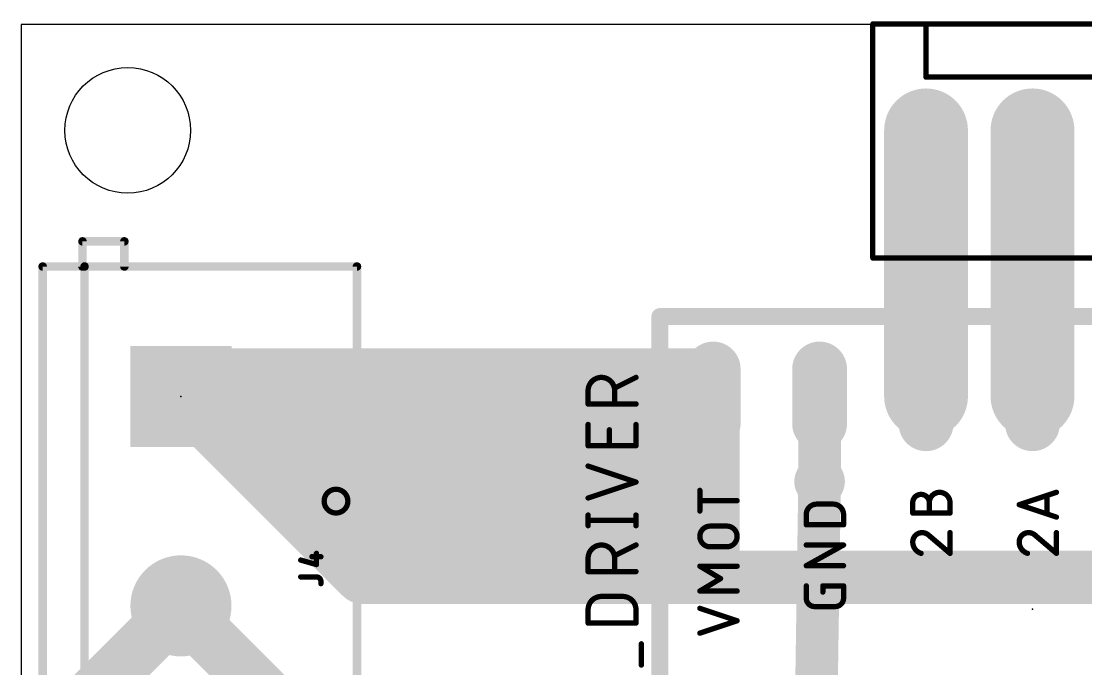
# Model space of a CAD drawing. Extents: x 36.8 to 81, y -0.1 to 39.4.
# Drawn here: x 36.83 to 62.23, y 23.98 to 39.43 of the extents above; entities that cross this region are included whole.
import ezdxf

# ---------------------------------------------------------------- set-up
doc = ezdxf.new("R2010")
doc.units = 0
for name, color, linetype in [('1', 22, 'CONTINUOUS'), ('16', 175, 'CONTINUOUS'), ('17', 82, 'CONTINUOUS'), ('18', 82, 'CONTINUOUS'), ('20', 30, 'CONTINUOUS'), ('21', 253, 'CONTINUOUS'), ('23', 7, 'CONTINUOUS'), ('25', 253, 'CONTINUOUS'), ('51', 253, 'CONTINUOUS')]:
    doc.layers.add(name, color=color, linetype=linetype)

# ---------------------------------------------------------------- blocks, each defined once
blk = doc.blocks.new('ROUNDP')
at = {"const_width": 0.5}
blk.add_lwpolyline([(0, -0.25, 1), (0, 0.25, 1), (0, -0.25)], format="xyb", dxfattribs=at)
blk = doc.blocks.new('SQUAREP')
blk.add_solid([(-0.5, -0.5), (0.5, -0.5), (-0.5, 0.5), (0.5, 0.5)])
blk = doc.blocks.new('LONGP100')
at = {"const_width": 1}
blk.add_lwpolyline([(-0.5, 0), (0.5, 0)], dxfattribs=at)
at = {"const_width": 0.5}
for points in [[(-0.5, 0.25, 1), (-0.5, -0.25)], [(0.5, -0.25, 1), (0.5, 0.25)]]:
    blk.add_lwpolyline(points, format="xyb", dxfattribs=at)
blk = doc.blocks.new('ROUNDV')
at = {"const_width": 0.5}
blk.add_lwpolyline([(0, -0.25, 1), (0, 0.25, 1), (0, -0.25)], format="xyb", dxfattribs=at)

msp = doc.modelspace()

# ---------------------------------------------------------------- linework, layer by layer
at = {"layer": '1', "const_width": 0.508}
msp.add_lwpolyline([(56.134, 28.4442, 1), (55.626, 28.4518)], format="xyb", dxfattribs=at)
at = {"layer": '1', "const_width": 1.016}
msp.add_lwpolyline([(55.753, 20.066), (55.88, 28.448)], dxfattribs=at)
at = {"layer": '16'}
for points, const_width in [([(58.42, 30.48), (58.42, 36.83)], 2), ([(60.96, 36.83), (60.96, 30.48)], 2), ([(40.132, 29.972), (40.132, 30.988)], 1.27), ([(40.132, 30.988), (53.213, 30.988)], 1.27), ([(53.213, 30.988), (53.34, 31.115)], 1.27), ([(53.34, 31.115), (53.34, 30.48)], 1.27), ([(40.64, 30.48), (41.275, 29.845)], 1.27), ([(43.18, 30.48), (42.545, 29.845)], 1.27), ([(43.18, 30.48), (44.45, 30.48)], 1.27), ([(43.18, 30.48), (43.18, 27.94)], 1.27), ([(44.45, 30.48), (45.72, 30.48)], 1.27), ([(44.45, 30.48), (44.45, 26.67)], 1.27), ([(45.72, 30.48), (46.99, 30.48)], 1.27), ([(45.72, 30.48), (45.72, 26.162)], 1.27), ([(46.99, 30.48), (48.26, 30.48)], 1.27), ([(46.99, 30.48), (46.99, 26.162)], 1.27), ([(48.26, 30.48), (49.53, 30.48)], 1.27), ([(48.26, 30.48), (48.26, 26.162)], 1.27), ([(49.53, 30.48), (50.8, 30.48)], 1.27), ([(49.53, 30.48), (49.53, 26.162)], 1.27), ([(50.8, 30.48), (52.07, 30.48)], 1.27), ([(50.8, 30.48), (50.8, 26.162)], 1.27), ([(52.07, 30.48), (53.34, 30.48)], 1.27), ([(52.07, 30.48), (52.07, 26.162)], 1.27), ([(53.34, 30.48), (53.34, 26.162)], 1.27), ([(55.88, 30.48), (55.88, 28.448)], 1.016), ([(41.275, 29.845), (41.91, 29.21)], 1.27), ([(42.545, 29.845), (41.275, 29.845)], 1.27), ([(42.545, 29.845), (41.91, 29.21)], 1.27), ([(41.91, 29.21), (43.18, 27.94)], 1.27), ([(43.18, 27.94), (44.45, 26.67)], 1.27), ([(44.45, 26.67), (44.958, 26.162)], 1.27), ([(45.72, 26.162), (44.958, 26.162)], 1.27), ([(46.99, 26.162), (45.72, 26.162)], 1.27), ([(48.26, 26.162), (46.99, 26.162)], 1.27), ([(49.53, 26.162), (48.26, 26.162)], 1.27), ([(50.8, 26.162), (49.53, 26.162)], 1.27), ([(52.07, 26.162), (50.8, 26.162)], 1.27), ([(53.34, 26.162), (52.07, 26.162)], 1.27), ([(72.39, 26.162), (53.34, 26.162)], 1.27), ([(40.64, 25.48), (38.481, 23.321)], 1.27), ([(40.64, 25.4), (40.64, 25.48)], 1.27), ([(42.799, 23.241), (40.64, 25.4)], 1.27)]:
    msp.add_lwpolyline(points, dxfattribs=dict(at, const_width=const_width))
for points, const_width in [([(58.92, 36.83, 1), (57.92, 36.83)], 1), ([(61.46, 36.83, 1), (60.46, 36.83)], 1), ([(40.4495, 30.988, 1), (39.8145, 30.988)], 0.635), ([(40.132, 31.3055, 1), (40.132, 30.6705)], 0.635), ([(52.9885, 31.2125, 1), (53.4375, 30.7635)], 0.635), ([(53.6575, 31.115, 1), (53.0225, 31.115)], 0.635), ([(53.5645, 30.8905, 1), (53.1155, 31.3395)], 0.635), ([(53.213, 30.6705, 1), (53.213, 31.3055)], 0.635), ([(40.8645, 30.7045, 1), (40.4155, 30.2555)], 0.635), ([(43.18, 30.7975, 1), (43.18, 30.1625)], 0.635), ([(43.4975, 30.48, 1), (42.8625, 30.48)], 0.635), ([(43.4045, 30.2555, 1), (42.9555, 30.7045)], 0.635), ([(44.45, 30.7975, 1), (44.45, 30.1625)], 0.635), ([(44.7675, 30.48, 1), (44.1325, 30.48)], 0.635), ([(44.45, 30.1625, 1), (44.45, 30.7975)], 0.635), ([(45.72, 30.7975, 1), (45.72, 30.1625)], 0.635), ([(46.0375, 30.48, 1), (45.4025, 30.48)], 0.635), ([(45.72, 30.1625, 1), (45.72, 30.7975)], 0.635), ([(46.99, 30.7975, 1), (46.99, 30.1625)], 0.635), ([(47.3075, 30.48, 1), (46.6725, 30.48)], 0.635), ([(46.99, 30.1625, 1), (46.99, 30.7975)], 0.635), ([(48.26, 30.7975, 1), (48.26, 30.1625)], 0.635), ([(48.5775, 30.48, 1), (47.9425, 30.48)], 0.635), ([(48.26, 30.1625, 1), (48.26, 30.7975)], 0.635), ([(49.53, 30.7975, 1), (49.53, 30.1625)], 0.635), ([(49.8475, 30.48, 1), (49.2125, 30.48)], 0.635), ([(49.53, 30.1625, 1), (49.53, 30.7975)], 0.635), ([(50.8, 30.7975, 1), (50.8, 30.1625)], 0.635), ([(51.1175, 30.48, 1), (50.4825, 30.48)], 0.635), ([(50.8, 30.1625, 1), (50.8, 30.7975)], 0.635), ([(52.07, 30.7975, 1), (52.07, 30.1625)], 0.635), ([(52.3875, 30.48, 1), (51.7525, 30.48)], 0.635), ([(52.07, 30.1625, 1), (52.07, 30.7975)], 0.635), ([(53.6575, 30.48, 1), (53.0225, 30.48)], 0.635), ([(53.34, 30.1625, 1), (53.34, 30.7975)], 0.635), ([(53.0225, 30.48, 1), (53.6575, 30.48)], 0.635), ([(56.134, 30.48, 1), (55.626, 30.48)], 0.508), ([(57.92, 30.48, 1), (58.92, 30.48)], 1), ([(60.46, 30.48, 1), (61.46, 30.48)], 1), ([(39.8145, 29.972, 1), (40.4495, 29.972)], 0.635), ([(41.4995, 30.0695, 1), (41.0505, 29.6205)], 0.635), ([(41.275, 30.1625, 1), (41.275, 29.5275)], 0.635), ([(41.0505, 29.6205, 1), (41.4995, 30.0695)], 0.635), ([(42.3205, 30.0695, 1), (42.7695, 29.6205)], 0.635), ([(42.7695, 29.6205, 1), (42.3205, 30.0695)], 0.635), ([(42.545, 29.5275, 1), (42.545, 30.1625)], 0.635), ([(42.1345, 29.4345, 1), (41.6855, 28.9855)], 0.635), ([(41.6855, 29.4345, 1), (42.1345, 28.9855)], 0.635), ([(41.6855, 28.9855, 1), (42.1345, 29.4345)], 0.635), ([(43.4045, 28.1645, 1), (42.9555, 27.7155)], 0.635), ([(42.9555, 27.7155, 1), (43.4045, 28.1645)], 0.635), ([(55.626, 28.448, 1), (56.134, 28.448)], 0.508), ([(42.8625, 27.94, 1), (43.4975, 27.94)], 0.635), ([(44.6745, 26.8945, 1), (44.2255, 26.4455)], 0.635), ([(44.2255, 26.4455, 1), (44.6745, 26.8945)], 0.635), ([(44.1325, 26.67, 1), (44.7675, 26.67)], 0.635), ([(44.958, 26.4795, 1), (44.958, 25.8445)], 0.635), ([(44.7335, 25.9375, 1), (45.1825, 26.3865)], 0.635), ([(45.72, 26.4795, 1), (45.72, 25.8445)], 0.635), ([(45.72, 25.8445, 1), (45.72, 26.4795)], 0.635), ([(46.99, 26.4795, 1), (46.99, 25.8445)], 0.635), ([(46.99, 25.8445, 1), (46.99, 26.4795)], 0.635), ([(48.26, 26.4795, 1), (48.26, 25.8445)], 0.635), ([(48.26, 25.8445, 1), (48.26, 26.4795)], 0.635), ([(49.53, 26.4795, 1), (49.53, 25.8445)], 0.635), ([(49.53, 25.8445, 1), (49.53, 26.4795)], 0.635), ([(50.8, 26.4795, 1), (50.8, 25.8445)], 0.635), ([(50.8, 25.8445, 1), (50.8, 26.4795)], 0.635), ([(52.07, 26.4795, 1), (52.07, 25.8445)], 0.635), ([(52.07, 25.8445, 1), (52.07, 26.4795)], 0.635), ([(53.34, 26.4795, 1), (53.34, 25.8445)], 0.635), ([(53.34, 25.8445, 1), (53.34, 26.4795)], 0.635), ([(45.4025, 26.162, 1), (46.0375, 26.162)], 0.635), ([(46.6725, 26.162, 1), (47.3075, 26.162)], 0.635), ([(47.9425, 26.162, 1), (48.5775, 26.162)], 0.635), ([(49.2125, 26.162, 1), (49.8475, 26.162)], 0.635), ([(50.4825, 26.162, 1), (51.1175, 26.162)], 0.635), ([(51.7525, 26.162, 1), (52.3875, 26.162)], 0.635), ([(53.0225, 26.162, 1), (53.6575, 26.162)], 0.635), ([(40.9575, 25.48, 1), (40.3225, 25.48)], 0.635), ([(40.8645, 25.6245, 1), (40.4155, 25.1755)], 0.635), ([(40.8645, 25.2555, 1), (40.4155, 25.7045)], 0.635), ([(40.3225, 25.4, 1), (40.9575, 25.4)], 0.635)]:
    msp.add_lwpolyline(points, format="xyb", dxfattribs=dict(at, const_width=const_width))
at = {"layer": '20'}
for p, q in [((80.95, 39.36), (36.83, 39.36)), ((36.83, 39.36), (36.83, 0))]:
    msp.add_line(p, q, dxfattribs=at)
msp.add_circle((39.37, 36.83), 1.5, dxfattribs=at)
at = {"layer": '21'}
for points, const_width in [([(57.15, 39.4018, 1), (57.15, 39.3383)], 0.0635), ([(57.1818, 39.37, 1), (57.1183, 39.37)], 0.0635), ([(58.4518, 39.37, 1), (58.3882, 39.37)], 0.0635), ([(58.42, 39.4018, 1), (58.42, 39.3383)], 0.0635), ([(58.42, 39.3383, 1), (58.42, 39.4018)], 0.0635), ([(58.42, 38.1318, 1), (58.42, 38.0682)], 0.0635), ([(58.3882, 38.1, 1), (58.4518, 38.1)], 0.0635), ([(57.15, 33.8138, 1), (57.15, 33.7503)], 0.0635), ([(57.1183, 33.782, 1), (57.1818, 33.782)], 0.0635), ([(37.3908, 33.58, 1), (37.2892, 33.58)], 0.1016), ([(37.34, 33.6308, 1), (37.34, 33.5292)], 0.1016), ([(38.34, 33.6308, 1), (38.34, 33.5292)], 0.1016), ([(38.3908, 33.58, 1), (38.2892, 33.58)], 0.1016), ([(38.34, 33.5292, 1), (38.34, 33.6308)], 0.1016), ([(44.8908, 33.58, 1), (44.7892, 33.58)], 0.1016), ([(44.84, 33.5292, 1), (44.84, 33.6308)], 0.1016), ([(52.1716, 32.385, 1), (51.9684, 32.385)], 0.2032), ([(52.07, 32.4866, 1), (52.07, 32.2834)], 0.2032), ([(53.0543, 28.2369, 1), (52.9907, 28.2369)], 0.0635), ([(58.4976, 27.9427, 1), (58.1025, 27.9427)], 0.127), ([(58.9915, 27.9427, 1), (58.4976, 27.9427)], 0.127), ([(61.5415, 28.1611, 1), (61.5215, 28.2213)], 0.0635), ([(53.0225, 28.0217, 1), (53.0225, 27.9582)], 0.0635), ([(53.9115, 27.9582, 1), (53.9115, 28.0217)], 0.0635), ([(55.8094, 27.9081, 0.4142), (55.5625, 27.6612)], 0.127), ([(55.8094, 27.9398, 1), (55.8094, 27.8764)], 0.0635), ([(55.8094, 27.8764, 1), (55.8094, 27.9398)], 0.0635), ([(56.4515, 27.6612, 0.4142), (56.2046, 27.9081)], 0.127), ([(56.2046, 27.9398, 1), (56.2046, 27.8764)], 0.0635), ([(56.2046, 27.8764, 1), (56.2046, 27.9398)], 0.0635), ([(58.1343, 27.9427, 1), (58.0708, 27.9427)], 0.0635), ([(58.0708, 27.9427, 1), (58.1343, 27.9427)], 0.0635), ([(58.5294, 27.9427, 1), (58.4659, 27.9427)], 0.0635), ([(58.4659, 27.9427, 1), (58.5294, 27.9427)], 0.0635), ([(58.4659, 27.9427, 1), (58.5294, 27.9427)], 0.0635), ([(59.0233, 27.9427, 1), (58.9597, 27.9427)], 0.0635), ([(58.9597, 27.9427, 1), (59.0233, 27.9427)], 0.0635), ([(60.6525, 27.925, 1), (60.6325, 27.8647)], 0.0635), ([(60.6325, 27.925, 1), (60.6525, 27.8647)], 0.0635), ([(61.341, 28.1171, 1), (61.2775, 28.1171)], 0.0635), ([(52.9907, 27.743, 1), (53.0543, 27.743)], 0.0635), ([(55.5943, 27.6612, 1), (55.5307, 27.6612)], 0.0635), ([(55.5307, 27.6612, 1), (55.5943, 27.6612)], 0.0635), ([(56.4833, 27.6612, 1), (56.4198, 27.6612)], 0.0635), ([(56.4198, 27.6612, 1), (56.4833, 27.6612)], 0.0635), ([(58.1025, 27.7275, 1), (58.1025, 27.664)], 0.0635), ([(58.0708, 27.6957, 1), (58.1343, 27.6957)], 0.0635), ([(58.4659, 27.6957, 1), (58.5294, 27.6957)], 0.0635), ([(58.9597, 27.6957, 1), (59.0233, 27.6957)], 0.0635), ([(58.9915, 27.664, 1), (58.9915, 27.7275)], 0.0635), ([(61.2775, 27.6726, 1), (61.341, 27.6726)], 0.0635), ([(53.2694, 27.3835, 1), (53.2694, 26.8896)], 0.127), ([(53.2694, 27.4152, 1), (53.2694, 27.3517)], 0.0635), ([(53.2694, 27.3517, 1), (53.2694, 27.4152)], 0.0635), ([(53.6646, 26.8896, 1), (53.6646, 27.3835)], 0.127), ([(53.6646, 27.4152, 1), (53.6646, 27.3517)], 0.0635), ([(53.6646, 27.3517, 1), (53.6646, 27.4152)], 0.0635), ([(55.5625, 27.446, 1), (55.5625, 27.3825)], 0.0635), ([(55.5307, 27.4142, 1), (55.5943, 27.4142)], 0.0635), ([(56.4198, 27.4142, 1), (56.4833, 27.4142)], 0.0635), ([(56.4515, 27.3825, 1), (56.4515, 27.446)], 0.0635), ([(61.5215, 27.5684, 1), (61.5415, 27.6286)], 0.0635), ([(58.3248, 27.2274, 0.4142), (58.1025, 27.0051)], 0.127), ([(58.3248, 27.2591, 1), (58.3247, 27.1956)], 0.0635), ([(58.4976, 27.1533, 0.2053), (58.3248, 27.2274)], 0.127), ([(58.3248, 27.1956, 1), (58.3248, 27.2591)], 0.0635), ([(58.5182, 27.1775, 1), (58.477, 27.1291)], 0.0635), ([(58.4746, 27.1314, 1), (58.5206, 27.1752)], 0.0635), ([(59.0233, 27.2274, 1), (58.9597, 27.2274)], 0.0635), ([(60.8648, 27.2274, 0.4142), (60.6425, 27.0051)], 0.127), ([(60.8648, 27.2591, 1), (60.8647, 27.1956)], 0.0635), ([(61.0376, 27.1533, 0.2053), (60.8648, 27.2274)], 0.127), ([(60.8648, 27.1956, 1), (60.8648, 27.2591)], 0.0635), ([(61.0582, 27.1775, 1), (61.017, 27.1291)], 0.0635), ([(61.0146, 27.1314, 1), (61.0606, 27.1752)], 0.0635), ([(61.5633, 27.2274, 1), (61.4997, 27.2274)], 0.0635), ([(53.2694, 26.9213, 1), (53.2694, 26.8578)], 0.0635), ([(53.2694, 26.8578, 1), (53.2694, 26.9213)], 0.0635), ([(53.6646, 26.9213, 1), (53.6646, 26.8578)], 0.0635), ([(53.6646, 26.8578, 1), (53.6646, 26.9213)], 0.0635), ([(55.5625, 26.9645, 1), (55.5625, 26.901)], 0.0635), ([(56.4669, 26.905, 1), (56.4361, 26.9605)], 0.0635), ([(56.4515, 26.901, 1), (56.4515, 26.9645)], 0.0635), ([(58.1025, 27.0051, 0.3252), (58.3001, 26.7335)], 0.127), ([(58.1342, 27.0051, 1), (58.0708, 27.0051)], 0.0635), ([(58.0708, 27.0051, 1), (58.1343, 27.0051)], 0.0635), ([(60.6425, 27.0051, 0.3252), (60.8401, 26.7335)], 0.127), ([(60.6742, 27.0051, 1), (60.6108, 27.0051)], 0.0635), ([(60.6108, 27.0051, 1), (60.6743, 27.0051)], 0.0635), ([(58.2903, 26.7033, 1), (58.3098, 26.7637)], 0.0635), ([(58.9597, 26.7335, 1), (59.0233, 26.7335)], 0.0635), ([(58.9709, 26.7093, 1), (59.0121, 26.7577)], 0.0635), ([(60.8303, 26.7033, 1), (60.8498, 26.7637)], 0.0635), ([(61.4997, 26.7335, 1), (61.5633, 26.7335)], 0.0635), ([(61.5109, 26.7093, 1), (61.5521, 26.7577)], 0.0635), ([(53.0225, 26.4588, 1), (53.0225, 26.3953)], 0.0635), ([(53.0388, 26.4542, 1), (53.0062, 26.3998)], 0.0635), ([(53.9115, 26.3953, 1), (53.9115, 26.4588)], 0.0635), ([(55.5625, 26.4706, 1), (55.5625, 26.4071)], 0.0635), ([(55.5471, 26.4666, 1), (55.5779, 26.4111)], 0.0635), ([(56.4515, 26.4071, 1), (56.4515, 26.4706)], 0.0635), ([(53.5327, 26.1034, 1), (53.5001, 26.1579)], 0.0635), ([(53.5001, 26.1034, 1), (53.5327, 26.1579)], 0.0635), ([(55.5943, 25.9574, 1), (55.5307, 25.9574)], 0.0635), ([(55.9894, 25.9574, 1), (55.9259, 25.9574)], 0.0635), ([(55.9576, 25.9891, 1), (55.9576, 25.9256)], 0.0635), ([(56.4833, 25.9574, 1), (56.4198, 25.9574)], 0.0635), ([(56.4515, 25.9256, 1), (56.4515, 25.9891)], 0.0635), ([(53.0225, 25.8661, 1), (53.0225, 25.8026)], 0.0635), ([(53.0062, 25.8616, 1), (53.0388, 25.8071)], 0.0635), ([(53.9115, 25.8026, 1), (53.9115, 25.8661)], 0.0635), ([(55.5625, 25.6611, 0.4142), (55.7601, 25.4635)], 0.127), ([(55.5942, 25.6611, 1), (55.5308, 25.6611)], 0.0635), ([(55.5307, 25.6611, 1), (55.5943, 25.6611)], 0.0635), ([(55.9259, 25.8092, 1), (55.9894, 25.8092)], 0.0635), ([(56.2539, 25.4635, 0.4142), (56.4515, 25.6611)], 0.127), ([(56.4833, 25.6611, 1), (56.4198, 25.6611)], 0.0635), ([(56.4198, 25.6611, 1), (56.4833, 25.6611)], 0.0635), ([(53.0325, 25.4513, 1), (53.0125, 25.391)], 0.0635), ([(55.7601, 25.4952, 1), (55.7601, 25.4318)], 0.0635), ([(55.7601, 25.4318, 1), (55.7601, 25.4952)], 0.0635), ([(56.2539, 25.4952, 1), (56.2539, 25.4317)], 0.0635), ([(56.2539, 25.4318, 1), (56.2539, 25.4952)], 0.0635), ([(53.9215, 25.0947, 1), (53.9015, 25.155)], 0.0635), ([(53.9015, 25.0947, 1), (53.9215, 25.155)], 0.0635), ([(53.0125, 24.8586, 1), (53.0325, 24.7984)], 0.0635)]:
    msp.add_lwpolyline(points, format="xyb", dxfattribs=dict(at, const_width=const_width))
for points, const_width in [([(57.15, 33.782), (57.15, 39.37)], 0.127), ([(57.15, 39.37), (58.42, 39.37)], 0.127), ([(58.42, 39.37), (66.04, 39.37)], 0.127), ([(58.42, 38.1), (58.42, 39.37)], 0.127), ([(66.04, 38.1), (58.42, 38.1)], 0.127), ([(57.15, 33.782), (67.31, 33.782)], 0.127), ([(37.34, 17.38), (37.34, 33.58)], 0.2032), ([(37.34, 33.58), (38.34, 33.58)], 0.2032), ([(38.34, 33.58), (44.84, 33.58)], 0.2032), ([(38.34, 17.38), (38.34, 33.58)], 0.2032), ([(44.84, 33.58), (44.84, 17.38)], 0.2032), ([(52.07, 15.875), (52.07, 32.385)], 0.4064), ([(52.07, 32.385), (72.39, 32.385)], 0.4064), ([(53.0225, 27.743), (53.0225, 28.2369)], 0.127), ([(60.6425, 27.8948), (61.5315, 28.1912)], 0.127), ([(53.9115, 27.9899), (53.0225, 27.9899)], 0.127), ([(55.8094, 27.9081), (56.2046, 27.9081)], 0.127), ([(58.1025, 27.6957), (58.1025, 27.9427)], 0.127), ([(58.4976, 27.6957), (58.4976, 27.9427)], 0.127), ([(58.9915, 27.9427), (58.9915, 27.6957)], 0.127), ([(61.5315, 27.5985), (60.6425, 27.8948)], 0.127), ([(61.3093, 28.1171), (61.3093, 27.6726)], 0.127), ([(55.5625, 27.4142), (55.5625, 27.6612)], 0.127), ([(56.4515, 27.6612), (56.4515, 27.4142)], 0.127), ([(58.9915, 27.6957), (58.1025, 27.6957)], 0.127), ([(53.2694, 27.3835), (53.6646, 27.3835)], 0.127), ([(56.4515, 27.4142), (55.5625, 27.4142)], 0.127), ([(58.4976, 27.1533), (58.9915, 26.7335)], 0.127), ([(58.9915, 26.7335), (58.9915, 27.2274)], 0.127), ([(61.0376, 27.1533), (61.5315, 26.7335)], 0.127), ([(61.5315, 26.7335), (61.5315, 27.2274)], 0.127), ([(53.6646, 26.8896), (53.2694, 26.8896)], 0.127), ([(55.5625, 26.4389), (56.4515, 26.9327)], 0.127), ([(56.4515, 26.9327), (55.5625, 26.9327)], 0.127), ([(53.5164, 26.1307), (53.0225, 26.427)], 0.127), ([(53.0225, 26.427), (53.9115, 26.427)], 0.127), ([(56.4515, 26.4389), (55.5625, 26.4389)], 0.127), ([(53.0225, 25.8343), (53.5164, 26.1307)], 0.127), ([(55.5625, 25.6611), (55.5625, 25.9574)], 0.127), ([(55.9576, 25.8092), (55.9576, 25.9574)], 0.127), ([(55.9576, 25.9574), (56.4515, 25.9574)], 0.127), ([(56.4515, 25.9574), (56.4515, 25.6611)], 0.127), ([(53.9115, 25.8343), (53.0225, 25.8343)], 0.127), ([(53.9115, 25.1248), (53.0225, 25.4212)], 0.127), ([(56.2539, 25.4635), (55.7601, 25.4635)], 0.127), ([(53.0225, 24.8285), (53.9115, 25.1248)], 0.127)]:
    msp.add_lwpolyline(points, dxfattribs=dict(at, const_width=const_width))
at = {"layer": '23'}
for p in [(40.64, 30.48), (60.96, 25.4)]:
    msp.add_point(p, dxfattribs=at)
at = {"layer": '25'}
for points, const_width in [([(50.9905, 30.6153, 1), (50.3555, 30.6153)], 0.127), ([(51.5127, 30.9044, 1), (51.4843, 30.9612)], 0.0635), ([(50.9763, 30.7072, 1), (51.0047, 30.6504)], 0.0635), ([(50.3873, 30.6153, 1), (50.3237, 30.6153)], 0.0635), ([(50.3237, 30.6153, 1), (50.3873, 30.6153)], 0.0635), ([(51.0223, 30.6153, 1), (50.9588, 30.6153)], 0.0635), ([(50.9588, 30.6153, 1), (51.0223, 30.6153)], 0.0635), ([(50.3237, 30.2978, 1), (50.3873, 30.2978)], 0.0635), ([(50.3555, 30.3295, 1), (50.3555, 30.266)], 0.0635), ([(50.9588, 30.2978, 1), (51.0223, 30.2978)], 0.0635), ([(51.4985, 30.266, 1), (51.4985, 30.3295)], 0.0635), ([(50.3873, 29.8094, 1), (50.3237, 29.8094)], 0.0635), ([(50.8953, 29.6824, 1), (50.8317, 29.6824)], 0.0635), ([(51.5303, 29.8094, 1), (51.4667, 29.8094)], 0.0635), ([(50.3237, 29.3014, 1), (50.3873, 29.3014)], 0.0635), ([(50.3555, 29.3332, 1), (50.3555, 29.2697)], 0.0635), ([(50.8317, 29.3014, 1), (50.8953, 29.3014)], 0.0635), ([(51.4667, 29.3014, 1), (51.5303, 29.3014)], 0.0635), ([(51.4985, 29.2697, 1), (51.4985, 29.3332)], 0.0635), ([(50.3655, 28.8464, 1), (50.3455, 28.7862)], 0.0635), ([(51.5085, 28.4052, 1), (51.4885, 28.4654)], 0.0635), ([(51.4885, 28.4052, 1), (51.5085, 28.4654)], 0.0635), ([(50.3455, 28.0844, 1), (50.3655, 28.0242)], 0.0635), ([(50.3873, 27.6479, 1), (50.3237, 27.6479)], 0.0635), ([(51.5303, 27.6479, 1), (51.4667, 27.6479)], 0.0635), ([(50.3555, 27.5526, 1), (50.3555, 27.4891)], 0.0635), ([(51.4985, 27.4891, 1), (51.4985, 27.5526)], 0.0635), ([(50.3237, 27.3939, 1), (50.3873, 27.3939)], 0.0635), ([(51.4667, 27.3939, 1), (51.5303, 27.3939)], 0.0635), ([(50.9905, 26.6148, 1), (50.3555, 26.6148)], 0.127), ([(51.5127, 26.9039, 1), (51.4843, 26.9607)], 0.0635), ([(43.7656, 26.6848, 1), (43.7656, 26.6213)], 0.0635), ([(43.9046, 26.7335, 1), (43.8411, 26.7335)], 0.0635), ([(43.9801, 26.6213, 1), (43.9801, 26.6848)], 0.0635), ([(50.3873, 26.6148, 1), (50.3237, 26.6148)], 0.0635), ([(50.9763, 26.7067, 1), (51.0047, 26.6499)], 0.0635), ([(51.0223, 26.6148, 1), (50.9588, 26.6148)], 0.0635), ([(43.5062, 26.6032, 1), (43.4888, 26.5421)], 0.0635), ([(43.8411, 26.4654, 1), (43.9046, 26.4654)], 0.0635), ([(43.8641, 26.4349, 1), (43.8816, 26.4959)], 0.0635), ([(50.3237, 26.6148, 1), (50.3873, 26.6148)], 0.0635), ([(50.9588, 26.6148, 1), (51.0223, 26.6148)], 0.0635), ([(43.4975, 26.2023, 1), (43.4975, 26.1388)], 0.0635), ([(43.9801, 26.0634, 0.4142), (43.8729, 26.1706)], 0.127), ([(43.8729, 26.2023, 1), (43.8729, 26.1388)], 0.0635), ([(43.8729, 26.1388, 1), (43.8729, 26.2023)], 0.0635), ([(50.3237, 26.2973, 1), (50.3873, 26.2973)], 0.0635), ([(50.3555, 26.329, 1), (50.3555, 26.2655)], 0.0635), ([(50.9588, 26.2973, 1), (51.0223, 26.2973)], 0.0635), ([(51.4985, 26.2655, 1), (51.4985, 26.329)], 0.0635), ([(44.0119, 26.0634, 1), (43.9483, 26.0634)], 0.0635), ([(43.9483, 26.0634, 1), (44.0119, 26.0634)], 0.0635), ([(43.9483, 26.0097, 1), (44.0119, 26.0097)], 0.0635), ([(50.673, 25.7048, 0.4142), (50.3555, 25.3873)], 0.127), ([(50.673, 25.7365, 1), (50.673, 25.673)], 0.0635), ([(50.673, 25.673, 1), (50.673, 25.7365)], 0.0635), ([(51.4985, 25.3873, 0.4142), (51.181, 25.7048)], 0.127), ([(51.181, 25.7365, 1), (51.181, 25.673)], 0.0635), ([(51.181, 25.673, 1), (51.181, 25.7365)], 0.0635), ([(50.3873, 25.3873, 1), (50.3237, 25.3873)], 0.0635), ([(50.3237, 25.3873, 1), (50.3873, 25.3873)], 0.0635), ([(51.5303, 25.3873, 1), (51.4667, 25.3873)], 0.0635), ([(51.4667, 25.3873, 1), (51.5303, 25.3873)], 0.0635), ([(50.3237, 25.0698, 1), (50.3873, 25.0698)], 0.0635), ([(50.3555, 25.1015, 1), (50.3555, 25.038)], 0.0635), ([(51.4667, 25.0698, 1), (51.5303, 25.0698)], 0.0635), ([(51.4985, 25.038, 1), (51.4985, 25.1015)], 0.0635), ([(51.6573, 24.5745, 1), (51.5938, 24.5745)], 0.0635), ([(51.5938, 24.0665, 1), (51.6573, 24.0665)], 0.0635)]:
    msp.add_lwpolyline(points, format="xyb", dxfattribs=dict(at, const_width=const_width))
at = {"layer": '25', "const_width": 0.127}
for points in [[(51.4985, 30.9328), (50.9905, 30.6788)], [(50.3555, 30.2978), (50.3555, 30.6153)], [(50.9905, 30.6153), (50.9905, 30.2978)], [(51.4985, 30.2978), (50.3555, 30.2978)], [(50.3555, 29.3014), (50.3555, 29.8094)], [(50.8635, 29.3014), (50.8635, 29.6824)], [(51.4985, 29.8094), (51.4985, 29.3014)], [(51.4985, 29.3014), (50.3555, 29.3014)], [(51.4985, 28.4353), (50.3555, 28.8163)], [(50.3555, 28.0543), (51.4985, 28.4353)], [(50.3555, 27.3939), (50.3555, 27.6479)], [(51.4985, 27.3939), (51.4985, 27.6479)], [(50.3555, 27.5209), (51.4985, 27.5209)], [(51.4985, 26.9323), (50.9905, 26.6783)], [(43.7656, 26.6531), (43.9801, 26.6531)], [(43.8729, 26.4654), (43.8729, 26.7335)], [(50.3555, 26.2973), (50.3555, 26.6148)], [(50.9905, 26.6148), (50.9905, 26.2973)], [(43.4975, 26.5726), (43.8729, 26.4654)], [(43.4975, 26.1706), (43.8729, 26.1706)], [(51.4985, 26.2973), (50.3555, 26.2973)], [(43.9801, 26.0634), (43.9801, 26.0097)], [(50.673, 25.7048), (51.181, 25.7048)], [(50.3555, 25.0698), (50.3555, 25.3873)], [(51.4985, 25.3873), (51.4985, 25.0698)], [(51.4985, 25.0698), (50.3555, 25.0698)], [(51.6255, 24.0665), (51.6255, 24.5745)]]:
    msp.add_lwpolyline(points, dxfattribs=at)
at = {"layer": '51', "const_width": 0.2032}
for points in [[(39.29, 34.18), (38.29, 34.18)], [(38.29, 34.18), (38.29, 33.58)], [(39.29, 33.58), (39.29, 34.18)]]:
    msp.add_lwpolyline(points, dxfattribs=at)
at = {"layer": '51'}
for points, const_width in [([(38.29, 34.2308, 1), (38.29, 34.1292)], 0.1016), ([(38.3408, 34.18, 1), (38.2392, 34.18)], 0.1016), ([(39.3408, 34.18, 1), (39.2392, 34.18)], 0.1016), ([(39.29, 34.1292, 1), (39.29, 34.2308)], 0.1016), ([(38.2392, 33.58, 1), (38.3408, 33.58)], 0.1016), ([(39.2392, 33.58, 1), (39.3408, 33.58)], 0.1016), ([(44.34, 27.6972, 1), (44.34, 28.2628, 1), (44.34, 27.6972)], 0.127)]:
    msp.add_lwpolyline(points, format="xyb", dxfattribs=dict(at, const_width=const_width))

# ---------------------------------------------------------------- block references
at = {"layer": '17'}
for name, p, xscale, yscale, rotation in [('ROUNDP', (58.42, 36.83), 1.8796, 1.8796, 180), ('ROUNDP', (58.42, 36.83), 1.8796, 1.8796, 180), ('ROUNDP', (60.96, 36.83), 1.8796, 1.8796, 180), ('ROUNDP', (60.96, 36.83), 1.8796, 1.8796, 180), ('LONGP100', (53.34, 30.48), 1.308, 1.308, 90), ('LONGP100', (53.34, 30.48), 1.308, 1.308, 90), ('LONGP100', (55.88, 30.48), 1.308, 1.308, 90), ('LONGP100', (55.88, 30.48), 1.308, 1.308, 90), ('LONGP100', (58.42, 30.48), 1.308, 1.308, 90), ('LONGP100', (58.42, 30.48), 1.308, 1.308, 90), ('LONGP100', (60.96, 30.48), 1.308, 1.308, 90), ('LONGP100', (60.96, 30.48), 1.308, 1.308, 90), ('SQUAREP', (40.64, 30.48), 2.413, 2.413, 270), ('SQUAREP', (40.64, 30.48), 2.413, 2.413, 270), ('ROUNDP', (40.64, 25.48), 2.413, 2.413, 270), ('ROUNDP', (40.64, 25.48), 2.413, 2.413, 270)]:
    msp.add_blockref(name, p, dxfattribs=dict(at, xscale=xscale, yscale=yscale, rotation=rotation))
at = {"layer": '18', "xscale": 1.2064, "yscale": 1.2064}
msp.add_blockref('ROUNDV', (55.88, 28.448), dxfattribs=at)
msp.add_blockref('ROUNDV', (55.88, 28.448), dxfattribs=at)

doc.saveas('drawing.dxf')
